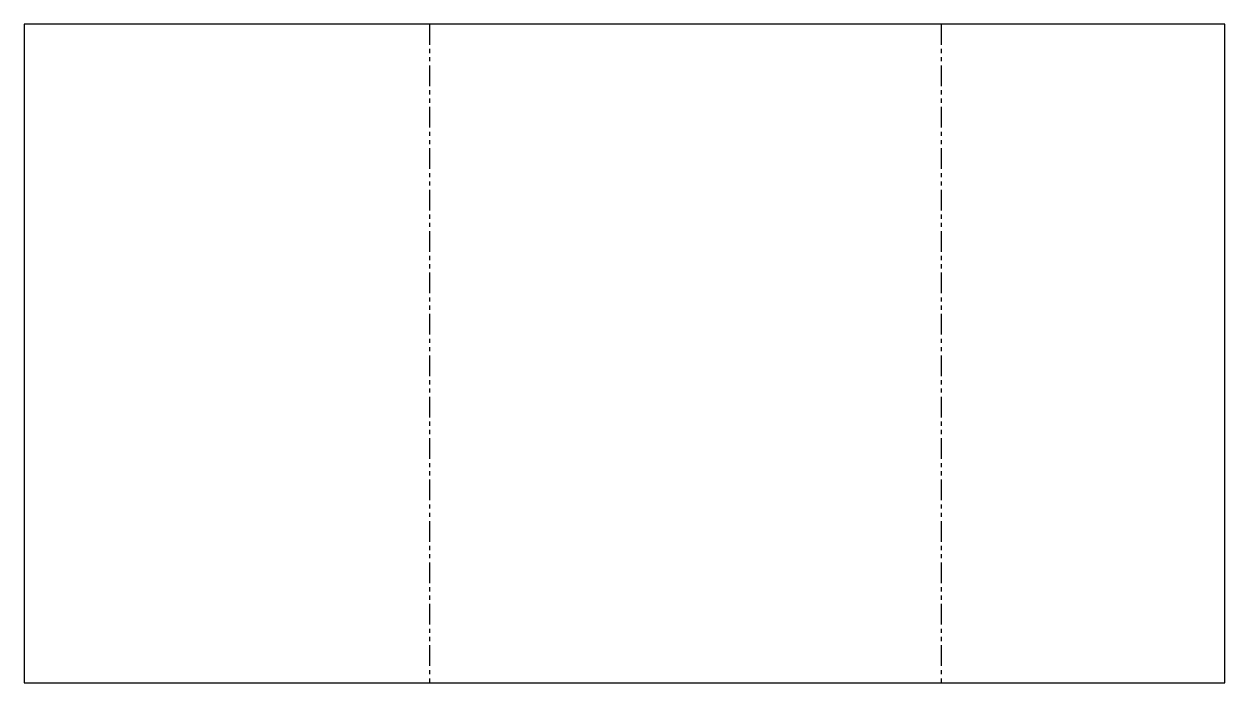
# Model space of a CAD drawing. Header units: millimetres. Extents: x 0 to 184, y 0 to 101.
import ezdxf

# ---------------------------------------------------------------- set-up
doc = ezdxf.new("R2010")
doc.units = ezdxf.units.MM
doc.linetypes.add('PHANTOM', pattern=[6.35, 3.175, -0.635, 0.635, -0.635, 0.635, -0.635])
doc.layers.add('BEND', color=7, linetype='Continuous')
doc.layers.add('CUT', color=7, linetype='Continuous')

msp = doc.modelspace()

# ---------------------------------------------------------------- linework, layer by layer
at = {"layer": 'BEND', "color": 4, "linetype": 'PHANTOM'}
for p, q in [((62.2, 101.03), (62.2, 0)), ((140.72, 101.03), (140.72, 0))]:
    msp.add_line(p, q, dxfattribs=at)
at = {"layer": 'CUT'}
for p, q in [((0, 101.03), (0, 0)), ((184.24, 101.03), (0, 101.03)), ((184.24, 0), (184.24, 101.03)), ((0, 0), (184.24, 0))]:
    msp.add_line(p, q, dxfattribs=at)

doc.saveas('drawing.dxf')
